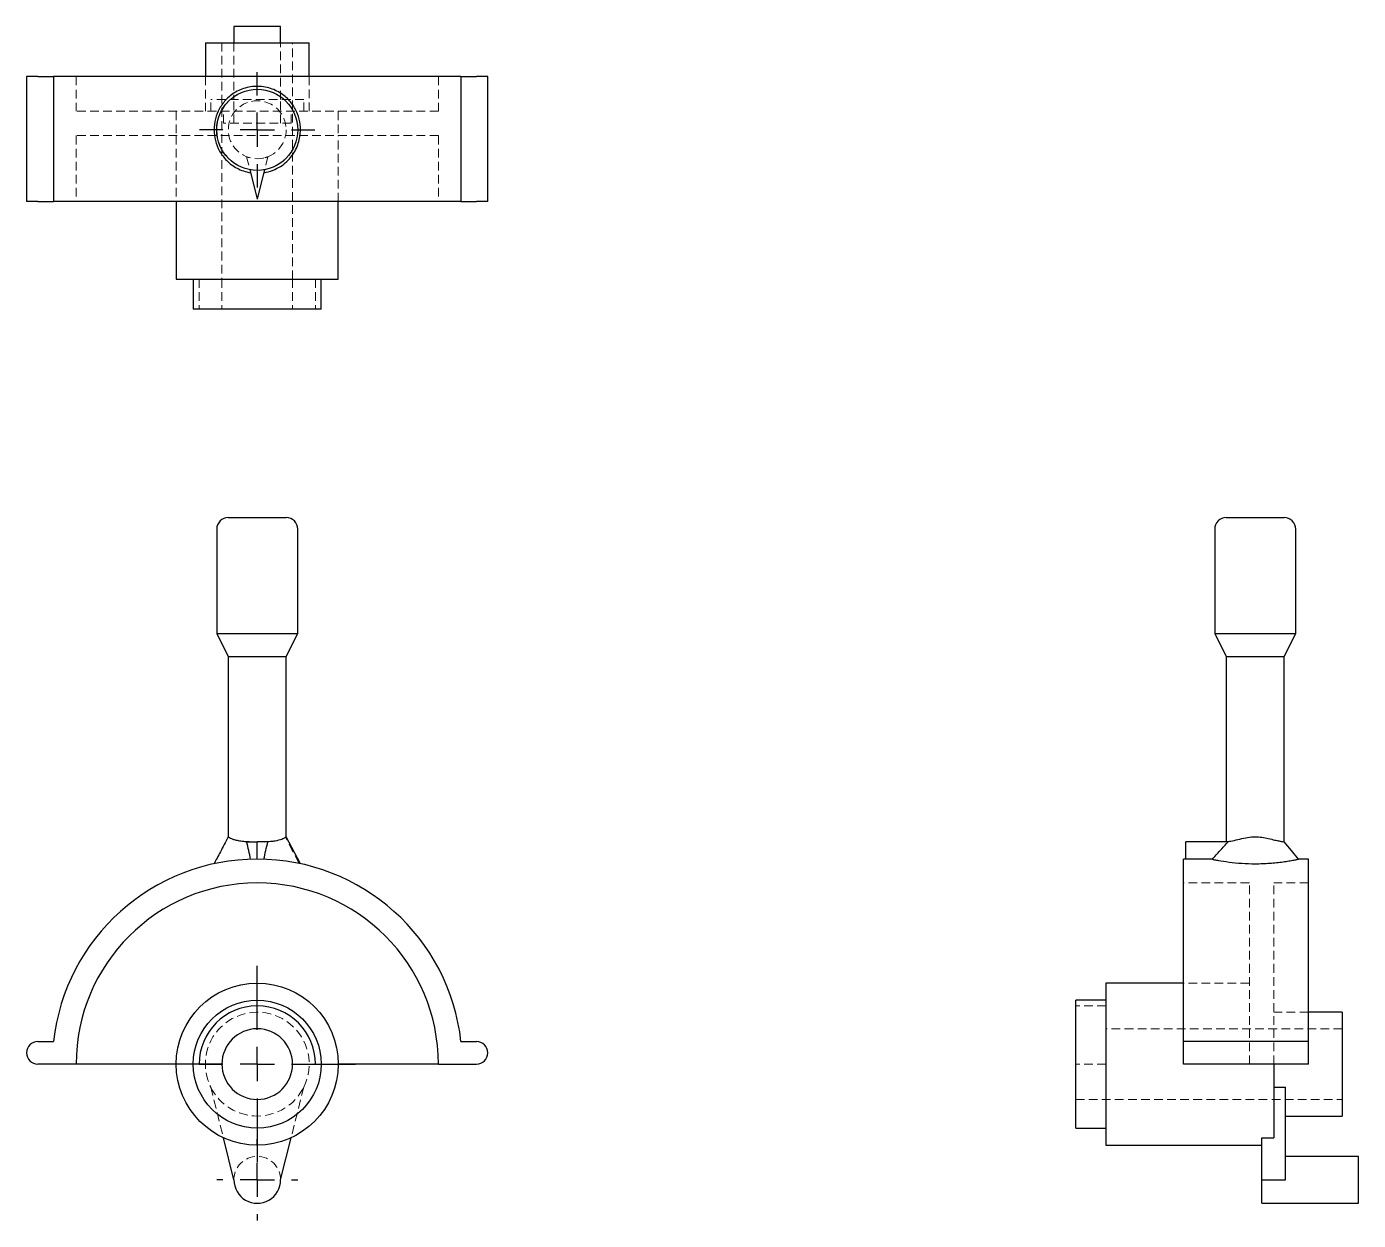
# Model space of a CAD drawing. Header units: millimetres. Extents: x 49 to 244, y 5 to 179.
import ezdxf

# ---------------------------------------------------------------- set-up
doc = ezdxf.new("R2010")
doc.units = ezdxf.units.MM
doc.linetypes.add('HIDDEN', pattern=[1.905, 1.27, -0.635])
doc.layers.add('10', color=7, linetype='Continuous')

# ---------------------------------------------------------------- blocks, each defined once
blk = doc.blocks.new('SW_CENTERMARKSYMBOL_0')
at = {"layer": '10', "color": 0}
for p, q in [((0, 5), (0, 14.32)), ((0, 0), (0, 2.5)), ((-5, 0), (-14.32, 0)), ((0, 0), (-2.5, 0)), ((0, 0), (0, -2.5)), ((0, 0), (2.5, 0)), ((5, 0), (14.32, 0)), ((0, -5), (0, -14.32))]:
    blk.add_line(p, q, dxfattribs=at)
blk = doc.blocks.new('SW_CENTERMARKSYMBOL_1')
at = {"layer": '10', "color": 0}
for p, q in [((0, 5), (0, 5.91)), ((0, 0), (0, 2.5)), ((-5, 0), (-5.91, 0)), ((0, 0), (-2.5, 0)), ((0, 0), (0, -2.5)), ((0, 0), (2.5, 0)), ((5, 0), (5.91, 0)), ((0, -5), (0, -5.91))]:
    blk.add_line(p, q, dxfattribs=at)
blk = doc.blocks.new('SW_CENTERMARKSYMBOL_2')
at = {"layer": '10', "color": 0}
for p, q in [((0, 5), (0, 6.72)), ((0, 0), (0, 2.5)), ((-5, 0), (-6.72, 0)), ((0, 0), (-2.5, 0)), ((0, 0), (0, -2.5)), ((0, 0), (2.5, 0)), ((5, 0), (6.72, 0)), ((0, -5), (0, -6.72))]:
    blk.add_line(p, q, dxfattribs=at)
blk = doc.blocks.new('SW_CENTERMARKSYMBOL_3')
at = {"layer": '10', "color": 0}
for p, q in [((0, 5), (0, 8.41)), ((0, 0), (0, 2.5)), ((-5, 0), (-8.41, 0)), ((0, 0), (-2.5, 0)), ((0, 0), (0, -2.5)), ((0, 0), (2.5, 0)), ((5, 0), (8.41, 0)), ((0, -5), (0, -8.41))]:
    blk.add_line(p, q, dxfattribs=at)

msp = doc.modelspace()

# ---------------------------------------------------------------- linework, layer by layer
at = {"color": 7, "linetype": 'Continuous', "lineweight": 25}
for p, q in [((79.59, 178.61), (79.59, 176.27)), ((86.41, 178.61), (79.59, 178.61)), ((86.41, 176.27), (86.41, 178.61)), ((75.43, 176.27), (75.43, 171.32)), ((75.43, 176.27), (90.57, 176.27)), ((90.57, 171.32), (90.57, 176.27)), ((49.36, 171.32), (49.36, 153.09)), ((51.01, 171.32), (49.36, 171.32)), ((51.01, 171.32), (53.29, 171.32)), ((53.29, 171.32), (53.29, 153.09)), ((112.71, 171.32), (53.29, 171.32)), ((112.71, 171.32), (112.71, 153.09)), ((112.71, 171.32), (114.99, 171.32)), ((116.64, 171.32), (114.99, 171.32)), ((116.64, 153.09), (116.64, 171.32)), ((81.92, 157.75), (83, 153.44)), ((84.08, 157.75), (83, 153.44)), ((51.01, 153.09), (49.36, 153.09)), ((51.01, 153.09), (53.29, 153.09)), ((112.71, 153.09), (53.29, 153.09)), ((71.18, 153.09), (71.18, 141.78)), ((94.82, 141.78), (94.82, 153.09)), ((112.71, 153.09), (114.99, 153.09)), ((116.64, 153.09), (114.99, 153.09)), ((71.18, 141.78), (94.82, 141.78)), ((73.67, 141.78), (73.67, 137.39)), ((92.33, 137.39), (92.33, 141.78)), ((92.33, 137.39), (73.67, 137.39)), ((78.78, 107), (87.22, 107)), ((224.34, 107), (232.78, 107)), ((77.09, 105.31), (77.09, 90.12)), ((88.91, 90.12), (88.91, 105.31)), ((222.65, 105.31), (222.65, 90.12)), ((234.47, 90.12), (234.47, 105.31)), ((77.09, 90.12), (88.91, 90.12)), ((77.1, 90.12), (78.78, 86.74)), ((87.22, 86.74), (88.9, 90.12)), ((222.65, 90.12), (234.47, 90.12)), ((222.67, 90.12), (224.35, 86.74)), ((232.79, 86.74), (234.47, 90.12)), ((78.78, 86.74), (78.78, 60.43)), ((78.78, 86.74), (87.22, 86.74)), ((87.22, 60.45), (87.22, 86.74)), ((224.35, 86.74), (224.35, 59.73)), ((224.35, 86.74), (228.57, 86.74)), ((228.57, 86.74), (232.79, 86.74)), ((232.79, 59.71), (232.79, 86.74)), ((89.3, 56.52), (87.22, 60.45)), ((81.45, 59.73), (83, 59.73)), ((83, 57.19), (83, 59.73)), ((84.55, 59.73), (83, 59.73)), ((218.44, 57.19), (218.44, 59.73)), ((224.62, 59.73), (218.44, 59.73)), ((218.44, 57.19), (218.09, 57.19)), ((218.09, 30.59), (218.09, 57.19)), ((236.32, 57.19), (234.9, 57.19)), ((236.32, 30.59), (236.32, 57.19)), ((218.09, 39.11), (206.78, 39.11)), ((206.78, 39.11), (206.78, 27.29)), ((206.78, 36.62), (202.39, 36.62)), ((202.39, 27.29), (202.39, 36.62)), ((241.27, 34.86), (236.32, 34.86)), ((241.27, 34.86), (241.27, 27.29)), ((51.01, 30.59), (53.29, 30.59)), ((112.71, 30.59), (114.99, 30.59)), ((218.09, 27.29), (218.09, 30.59)), ((236.32, 30.59), (218.09, 30.59)), ((236.32, 27.29), (236.32, 30.59)), ((56.58, 27.29), (51.01, 27.29)), ((71.18, 27.29), (56.58, 27.29)), ((74.52, 27.29), (77.85, 27.29)), ((88.15, 27.29), (91.48, 27.29)), ((109.42, 27.29), (94.82, 27.29)), ((109.42, 27.29), (114.99, 27.29)), ((202.39, 17.97), (202.39, 27.29)), ((206.78, 27.29), (206.78, 15.48)), ((236.32, 27.29), (218.09, 27.29)), ((231.26, 27.29), (231.26, 16.56)), ((241.27, 27.29), (241.27, 19.72)), ((231.26, 23.92), (232.99, 23.92)), ((232.99, 10.41), (232.99, 23.92)), ((232.99, 19.72), (241.27, 19.72)), ((202.39, 17.97), (206.78, 17.97)), ((79.59, 10.41), (78.06, 16.56)), ((86.41, 10.41), (87.94, 16.56)), ((229.53, 16.56), (231.26, 16.56)), ((229.53, 10.41), (229.53, 16.56)), ((206.78, 15.48), (229.53, 15.48)), ((243.61, 13.82), (232.99, 13.82)), ((243.61, 10.41), (243.61, 13.82)), ((229.53, 10.41), (232.99, 10.41)), ((229.53, 7), (229.53, 10.41)), ((243.61, 7), (243.61, 10.41)), ((229.53, 7), (243.61, 7))]:
    msp.add_line(p, q, dxfattribs=at)
at = {"color": 7, "linetype": 'HIDDEN', "lineweight": 18}
for p, q in [((77.85, 176.27), (77.85, 141.78)), ((79.59, 176.27), (79.59, 167.99)), ((86.41, 167.99), (86.41, 176.27)), ((88.15, 141.78), (88.15, 176.27)), ((56.58, 171.32), (56.58, 166.26)), ((75.43, 171.32), (75.43, 166.26)), ((90.57, 166.26), (90.57, 171.32)), ((109.42, 171.32), (109.42, 166.26)), ((76.22, 166.26), (76.22, 167.99)), ((89.78, 167.99), (76.22, 167.99)), ((79.59, 164.53), (79.59, 167.99)), ((86.41, 164.53), (86.41, 167.99)), ((86.41, 164.53), (86.41, 167.99)), ((89.78, 166.26), (89.78, 167.99)), ((109.42, 166.26), (56.58, 166.26)), ((71.18, 166.26), (71.18, 162.71)), ((78.06, 164.53), (78.06, 166.26)), ((87.94, 164.53), (87.94, 166.26)), ((94.82, 166.26), (94.82, 162.71)), ((87.94, 164.53), (78.06, 164.53)), ((56.58, 162.71), (56.58, 153.09)), ((109.42, 162.71), (56.58, 162.71)), ((71.18, 162.71), (71.18, 153.09)), ((94.82, 153.09), (94.82, 162.71)), ((109.42, 162.71), (109.42, 153.09)), ((81.45, 159.62), (81.92, 157.75)), ((84.55, 159.62), (84.08, 157.75)), ((74.52, 141.78), (74.52, 137.39)), ((77.85, 141.78), (77.85, 137.39)), ((88.15, 141.78), (88.15, 137.39)), ((91.48, 141.78), (91.48, 137.39)), ((228.93, 60.42), (228.42, 60.44)), ((222.51, 57.13), (222.31, 57.17)), ((228.6, 56.52), (228.27, 56.52)), ((227.71, 53.71), (218.09, 53.71)), ((227.71, 27.29), (227.71, 53.71)), ((231.26, 27.29), (231.26, 53.71)), ((236.32, 53.71), (231.26, 53.71)), ((227.71, 39.11), (218.09, 39.11)), ((206.78, 35.78), (202.39, 35.78)), ((236.32, 34.86), (231.26, 34.86)), ((241.27, 32.44), (206.78, 32.44)), ((206.78, 27.29), (202.39, 27.29)), ((76.22, 23.92), (78.06, 16.56)), ((89.78, 23.92), (87.94, 16.56)), ((202.39, 22.14), (241.27, 22.14))]:
    msp.add_line(p, q, dxfattribs=at)
at = {"color": 7, "linetype": 'HIDDEN', "lineweight": 18, "flags": 128}
msp.add_lwpolyline([(89.11, 56.56), (88.11, 58.47), (87.12, 60.38)], dxfattribs=at)
at = {"color": 7, "linetype": 'Continuous', "lineweight": 25, "flags": 128}
msp.add_lwpolyline([(234.9, 57.19), (233.84, 58.45), (232.79, 59.7)], dxfattribs=at)
at = {"color": 7, "linetype": 'Continuous', "lineweight": 25}
for centre, radius in [((83, 163.56), 5.91), ((83, 27.29), 11.82), ((83, 27.29), 9.33)]:
    msp.add_circle(centre, radius, dxfattribs=at)
at = {"color": 7, "linetype": 'HIDDEN', "lineweight": 18}
for radius in [5.9, 4.22]:
    msp.add_circle((83, 163.57), radius, dxfattribs=at)
at = {"color": 7, "linetype": 'Continuous', "lineweight": 25}
for centre, radius, start, end in [((78.78, 105.31), 1.69, 90, 180), ((87.22, 105.31), 1.69, 0, 90), ((224.34, 105.31), 1.69, 90, 180), ((232.78, 105.31), 1.69, 0, 90), ((83, 27.29), 29.9, 6.3223, 173.6777), ((83, 27.29), 26.42, 0, 180), ((83, 27.29), 8.48, 0, 180), ((83, 27.29), 5.15, 0, 180), ((51.01, 28.94), 1.65, 90, 270), ((114.99, 28.94), 1.65, 270, 90), ((83, 27.29), 5.15, 180, 0), ((83, 10.41), 3.41, 180, 0.0002)]:
    msp.add_arc(centre, radius, start, end, dxfattribs=at)
at = {"color": 7, "linetype": 'HIDDEN', "lineweight": 18}
for centre, radius, start, end in [((83, 27.29), 7.57, 333.5171, 206.4829), ((83, 27.29), 7.57, 206.4829, 333.5171), ((83, 10.41), 3.41, 0.0003, 180)]:
    msp.add_arc(centre, radius, start, end, dxfattribs=at)
at = {"color": 7, "linetype": 'Continuous', "lineweight": 25}
msp.add_ellipse((218.44, 27.29), major_axis=(119.58, 0), ratio=0.25, start_param=1.538444, end_param=1.570796, dxfattribs=at)
for points, knots in [([(89.3, 163.57), (89.3, 164.61), (89.05, 165.65), (88.28, 167.08), (87.95, 167.54), (87.35, 168.17), (87.13, 168.37), (86.64, 168.75), (86.38, 168.93), (85.52, 169.41), (84.86, 169.66), (83.47, 169.92), (82.74, 169.93), (81.68, 169.77), (81.33, 169.68), (80.67, 169.46), (80.36, 169.33), (79.48, 168.87), (78.97, 168.49), (78.12, 167.63), (77.78, 167.16), (77.23, 166.18), (77.03, 165.67), (76.63, 164.11), (76.63, 163.03), (77.03, 161.46), (77.23, 160.95), (77.78, 159.97), (78.12, 159.5), (78.97, 158.65), (79.48, 158.27), (80.35, 157.81), (80.67, 157.67), (81.33, 157.45), (81.67, 157.37), (82.03, 157.31)], [0, 0, 0, 0, 0.125, 0.125, 0.1875, 0.1875, 0.21875, 0.21875, 0.25, 0.25, 0.3125, 0.3125, 0.375, 0.375, 0.40625, 0.40625, 0.4375, 0.4375, 0.5, 0.5, 0.5625, 0.5625, 0.625, 0.625, 0.75, 0.75, 0.8125, 0.8125, 0.875, 0.875, 0.9375, 0.9375, 0.96875, 0.96875, 1, 1, 1, 1]), ([(83.97, 157.31), (84.4, 157.38), (84.83, 157.49), (85.65, 157.8), (86.03, 158), (87.05, 158.64), (87.6, 159.17), (88.46, 160.33), (88.78, 160.95), (89.2, 162.24), (89.3, 162.9), (89.3, 163.57)], [0, 0, 0, 0, 0.125, 0.125, 0.25, 0.25, 0.5, 0.5, 0.75, 0.75, 1, 1, 1, 1]), ([(78.78, 60.45), (78.58, 60.07), (78.2, 59.34), (77.65, 58.3), (77.15, 57.35), (76.85, 56.79), (76.7, 56.52)], [0, 0, 0, 0, 0.292305, 0.554089, 0.78761, 1, 1, 1, 1]), ([(78.8, 60.43), (78.8, 60.44), (78.77, 60.46), (78.93, 60.34), (79.23, 60.18), (79.65, 60.03), (80.23, 59.89), (80.99, 59.78), (81.6, 59.75), (81.91, 59.73)], [0, 0, 0, 0, 0.051868, 0.229835, 0.359675, 0.501247, 0.65541, 0.820444, 1, 1, 1, 1]), ([(84.1, 59.73), (84.4, 59.74), (84.68, 59.76), (85.19, 59.81), (85.42, 59.84), (86.03, 59.94), (86.34, 60.03), (86.81, 60.2), (86.97, 60.29), (87.17, 60.41), (87.22, 60.45), (87.22, 60.45)], [0, 0, 0, 0, 0.125, 0.125, 0.25, 0.25, 0.5, 0.5, 0.75, 0.75, 1, 1, 1, 1]), ([(224.49, 59.73), (224.58, 59.74), (224.69, 59.76), (224.95, 59.81), (225.1, 59.84), (225.58, 59.94), (225.95, 60.03), (226.7, 60.2), (227.09, 60.29), (227.83, 60.41), (228.2, 60.45), (228.57, 60.45)], [0, 0, 0, 0, 0.125, 0.125, 0.25, 0.25, 0.5, 0.5, 0.75, 0.75, 1, 1, 1, 1]), ([(228.57, 60.45), (228.89, 60.43), (229.55, 60.4), (230.53, 60.18), (231.4, 59.97), (232.12, 59.82), (232.59, 59.73), (232.82, 59.7), (232.77, 59.71), (232.76, 59.71)], [0, 0, 0, 0, 0.142527, 0.298124, 0.47354, 0.622912, 0.78922, 0.965745, 1, 1, 1, 1]), ([(82.03, 57.17), (81.94, 57.59), (81.85, 58.01), (81.66, 58.85), (81.56, 59.28), (81.45, 59.73)], [0, 0, 0, 0, 0.5, 0.5, 1, 1, 1, 1]), ([(83.97, 57.17), (84.06, 57.59), (84.15, 58.01), (84.35, 58.86), (84.44, 59.29), (84.55, 59.73)], [0, 0, 0, 0, 0.5, 0.5, 1, 1, 1, 1]), ([(222.31, 57.17), (222.68, 57.59), (223.06, 58.01), (223.82, 58.86), (224.21, 59.29), (224.62, 59.73)], [0, 0, 0, 0, 0.5, 0.5, 1, 1, 1, 1]), ([(222.31, 57.17), (222.38, 57.16), (222.49, 57.13), (222.8, 57.07), (223, 57.04), (223.64, 56.92), (224.17, 56.84), (225.33, 56.69), (225.95, 56.63), (227.24, 56.54), (227.9, 56.52), (228.57, 56.52)], [0, 0, 0, 0, 0.125, 0.125, 0.25, 0.25, 0.5, 0.5, 0.75, 0.75, 1, 1, 1, 1]), ([(228.57, 56.52), (228.92, 56.52), (229.64, 56.53), (230.7, 56.59), (231.71, 56.68), (232.67, 56.79), (233.53, 56.93), (234.26, 57.06), (234.73, 57.15), (234.94, 57.2), (234.89, 57.19), (234.88, 57.19)], [0, 0, 0, 0, 0.107451, 0.216199, 0.327577, 0.44322, 0.565219, 0.697756, 0.839472, 0.986261, 1, 1, 1, 1])]:
    msp.add_open_spline(points, degree=3, knots=knots, dxfattribs=at)
at = {"color": 7, "linetype": 'HIDDEN', "lineweight": 18}
for points in [[(81.45, 159.62), (81.59, 159.57), (81.74, 159.53), (81.89, 159.5)], [(84.55, 159.62), (84.4, 159.57), (84.25, 159.53), (84.1, 159.49)], [(224.09, 59.15), (224.26, 59.34), (224.44, 59.53), (224.62, 59.73)]]:
    msp.add_open_spline(points, degree=3, dxfattribs=at)
for points, knots in [([(87.22, 60.45), (87.21, 60.44), (87.2, 60.42), (87.05, 60.34), (87.01, 60.32)], [0, 0, 0, 0, 0.7609381, 1, 1, 1, 1]), ([(84.23, 59.74), (83.9, 59.72), (83.18, 59.69), (82.05, 59.71), (81.34, 59.77), (81, 59.79)], [0, 0, 0, 0, 0.306358, 0.664902, 1, 1, 1, 1]), ([(222.31, 57.17), (222.56, 57.46), (222.98, 57.93), (223.56, 58.57), (223.89, 58.94), (224.06, 59.11)], [0, 0, 0, 0, 0.436939, 0.724185, 1, 1, 1, 1]), ([(224.86, 59.79), (224.86, 59.79), (224.67, 59.76), (224.58, 59.74), (224.49, 59.73)], [0, 0, 0, 0, 0.004022, 1, 1, 1, 1])]:
    msp.add_open_spline(points, degree=3, knots=knots, dxfattribs=at)

# ---------------------------------------------------------------- block references
at = {"layer": '10'}
for name, p in [('SW_CENTERMARKSYMBOL_3', (83, 163.56)), ('SW_CENTERMARKSYMBOL_2', (83, 163.57)), ('SW_CENTERMARKSYMBOL_0', (83, 27.29)), ('SW_CENTERMARKSYMBOL_1', (83, 10.41))]:
    msp.add_blockref(name, p, dxfattribs=at)

doc.saveas('drawing.dxf')
